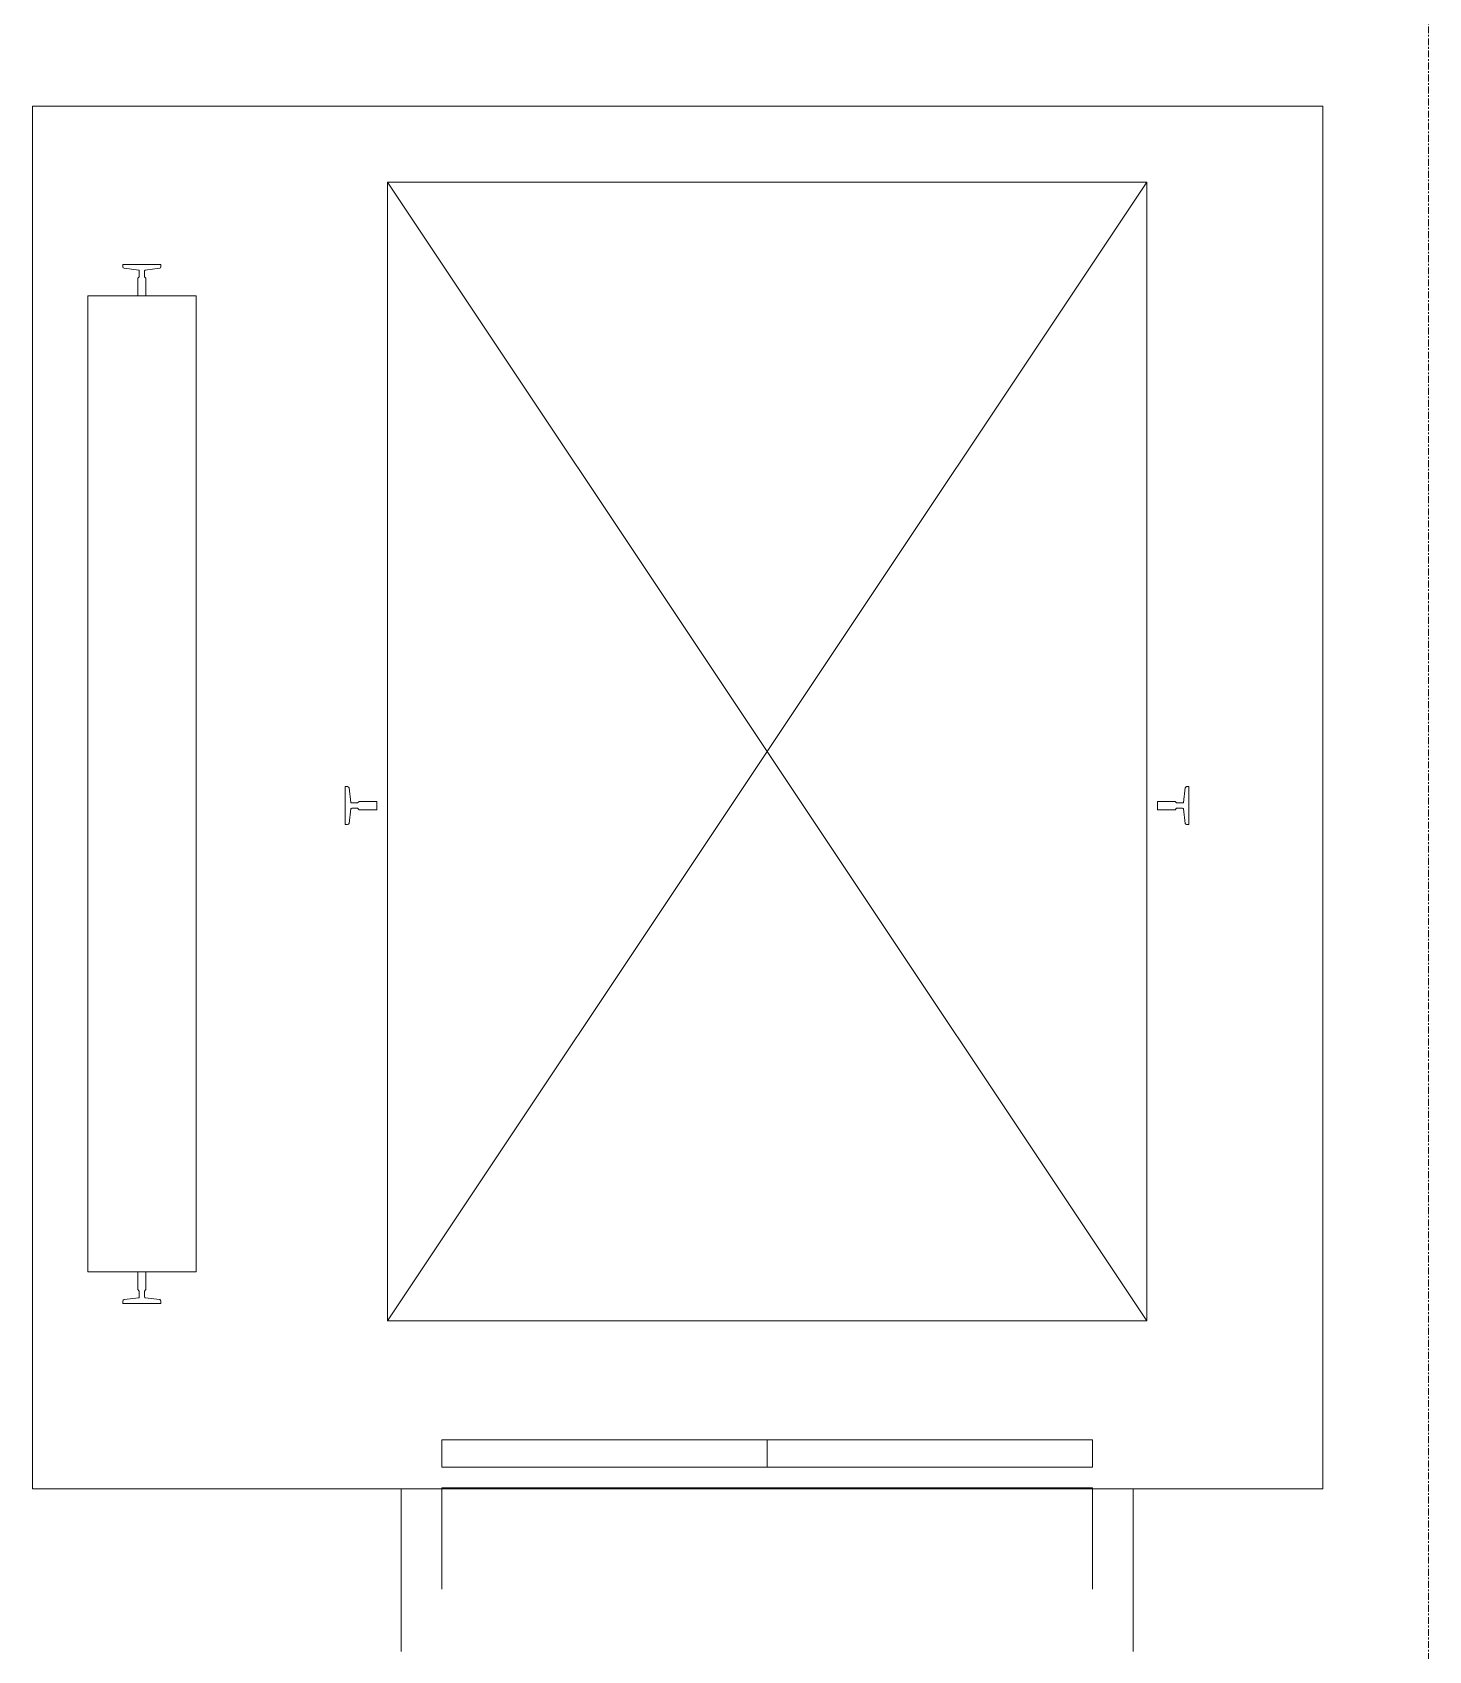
# Model space of a CAD drawing. Header units: millimetres. Extents: x -4948 to 42228, y -4856 to 69378.
# Drawn here: x 2934 to 5509, y 33944 to 36928 of the extents above; entities that cross this region are included whole.
import ezdxf

# ---------------------------------------------------------------- set-up
doc = ezdxf.new("R2010")
doc.units = ezdxf.units.MM
doc.linetypes.add('Линия сетки', pattern=[22.225, 12.7, -3.175, 3.175, -3.175])
for name, color, linetype, lineweight in [('A-DOOR', 31, 'Continuous', 13), ('A-FLOR', 192, 'Continuous', 13), ('A-GENM', 13, 'Continuous', 9), ('Q-SPCQ', 91, 'Continuous', 9), ('S-GRID', 1, 'Continuous', 30)]:
    doc.layers.add(name, color=color, linetype=linetype, lineweight=lineweight)

# ---------------------------------------------------------------- blocks, each defined once
blk = doc.blocks.new('27ELB-RD-AR-0000-BIM_rvt-1-1 этаж отм_ _0_000 лотки')
at = {"layer": 'A-DOOR', "color": 252, "lineweight": 9}
for p, q in [((4288.9, 34332.1), (3688.9, 34332.1)), ((3688.9, 34332.1), (3688.9, 34282.1)), ((4888.9, 34332.1), (4288.9, 34332.1)), ((4288.9, 34282.1), (4288.9, 34332.1)), ((4888.9, 34282.1), (4888.9, 34332.1)), ((3688.9, 34282.1), (4288.9, 34282.1)), ((4288.9, 34282.1), (4888.9, 34282.1)), ((3688.9, 34244.1), (3688.9, 34057.1)), ((4888.9, 34244.1), (3688.9, 34244.1)), ((3688.9, 34242.1), (3688.9, 34196.1)), ((4888.9, 34057.1), (4888.9, 34244.1))]:
    blk.add_line(p, q, dxfattribs=at)
at = {"layer": 'A-FLOR', "color": 252, "lineweight": 9}
for p, q in [((3688.9, 34242.1), (3613.9, 34242.1)), ((3613.9, 34242.1), (3613.9, 33942.1)), ((4963.9, 34242.1), (4888.9, 34242.1)), ((4963.9, 33942.1), (4963.9, 34242.1))]:
    blk.add_line(p, q, dxfattribs=at)
at = {"layer": 'A-GENM', "color": 252}
for p, q in [((3170.9, 36500.1), (3100.9, 36500.1)), ((3100.9, 36500.1), (3100.9, 36495.8)), ((3102.9, 36493.2), (3129.9, 36489.9)), ((3130.9, 36477.3), (3128.3, 36474.7)), ((3128.3, 36474.7), (3128.3, 36442.1)), ((3130.9, 36488.1), (3130.9, 36477.3)), ((3140.8, 36477.3), (3140.8, 36488.1)), ((3143.4, 36474.7), (3140.8, 36477.3)), ((3141.8, 36489.9), (3168.8, 36493.2)), ((3143.4, 36442.1), (3143.4, 36474.7)), ((3170.9, 36495.8), (3170.9, 36500.1)), ((3128.3, 36442.1), (3143.4, 36442.1)), ((3515.2, 35537.1), (3510.9, 35537.1)), ((3510.9, 35537.1), (3510.9, 35467.1)), ((3521.1, 35508), (3517.8, 35535)), ((5060, 35535), (5056.6, 35508)), ((5066.8, 35537.1), (5062.5, 35537.1)), ((5066.8, 35467.1), (5066.8, 35537.1)), ((3517.8, 35469.2), (3521.1, 35496.2)), ((3533.6, 35507), (3522.8, 35507)), ((3522.8, 35497.2), (3533.6, 35497.2)), ((3536.3, 35509.7), (3533.6, 35507)), ((3533.6, 35497.2), (3536.3, 35494.5)), ((3568.9, 35509.7), (3536.3, 35509.7)), ((3536.3, 35494.5), (3568.9, 35494.5)), ((3568.9, 35494.5), (3568.9, 35509.7)), ((5041.5, 35509.7), (5008.9, 35509.7)), ((5008.9, 35509.7), (5008.9, 35494.5)), ((5008.9, 35494.5), (5041.5, 35494.5)), ((5044.1, 35507), (5041.5, 35509.7)), ((5041.5, 35494.5), (5044.1, 35497.2)), ((5054.9, 35507), (5044.1, 35507)), ((5044.1, 35497.2), (5054.9, 35497.2)), ((5056.6, 35496.2), (5060, 35469.2)), ((3510.9, 35467.1), (3515.2, 35467.1)), ((5062.5, 35467.1), (5066.8, 35467.1)), ((3128.3, 34642.1), (3128.3, 34609.5)), ((3143.4, 34642.1), (3128.3, 34642.1)), ((3143.4, 34609.5), (3143.4, 34642.1)), ((3129.9, 34594.3), (3102.9, 34591)), ((3128.3, 34609.5), (3130.9, 34606.8)), ((3130.9, 34606.8), (3130.9, 34596.1)), ((3140.8, 34606.8), (3143.4, 34609.5)), ((3140.8, 34596.1), (3140.8, 34606.8)), ((3168.8, 34591), (3141.8, 34594.3)), ((3100.9, 34588.4), (3100.9, 34584.1)), ((3100.9, 34584.1), (3170.9, 34584.1)), ((3170.9, 34584.1), (3170.9, 34588.4))]:
    blk.add_line(p, q, dxfattribs=at)
for centre, radius, start, end in [((3104, 36496.2), 3.19, 187.8142, 250.1858), ((3128.9, 36488.1), 2.02, 0, 60), ((3142.8, 36488.1), 2.02, 120, 180), ((3167.7, 36496.2), 3.19, 289.8142, 352.1858), ((3514.8, 35533.9), 3.19, 19.8142, 82.1858), ((5063, 35533.9), 3.19, 97.8142, 160.1858), ((3522.8, 35509), 2.02, 210, 270), ((3522.8, 35495.2), 2.02, 90, 150), ((5054.9, 35509), 2.02, 270, 330), ((5054.9, 35495.2), 2.02, 30, 90), ((3514.8, 35470.3), 3.19, 277.8142, 340.1858), ((5063, 35470.3), 3.19, 199.8142, 262.1858), ((3128.9, 34596.1), 2.02, 300, 0), ((3142.8, 34596.1), 2.02, 180, 240), ((3104, 34588), 3.19, 109.8142, 172.1858), ((3167.7, 34588), 3.19, 7.8142, 70.1858)]:
    blk.add_arc(centre, radius, start, end, dxfattribs=at)
at = {"layer": 'Q-SPCQ', "color": 252}
for p, q in [((2933.9, 36792.1), (5313.9, 36792.1)), ((2933.9, 34242.1), (2933.9, 36792.1)), ((2933.9, 34242.1), (2933.9, 36792.1)), ((2933.9, 36792.1), (5313.9, 36792.1)), ((5313.9, 36792.1), (5313.9, 34242.1)), ((5313.9, 36792.1), (5313.9, 34242.1)), ((3588.9, 36652.1), (4988.9, 34552.1)), ((4988.9, 36652.1), (3588.9, 34552.1)), ((3588.9, 36652.1), (3588.9, 34552.1)), ((4988.9, 36652.1), (3588.9, 36652.1)), ((4988.9, 36652.1), (3588.9, 36652.1)), ((3588.9, 36652.1), (3588.9, 34552.1)), ((4988.9, 34552.1), (4988.9, 36652.1)), ((4988.9, 34552.1), (4988.9, 36652.1)), ((3170.9, 36500.1), (3100.9, 36500.1)), ((3100.9, 36500.1), (3100.9, 36495.8)), ((3102.9, 36493.2), (3129.9, 36489.9)), ((3130.9, 36477.3), (3128.3, 36474.7)), ((3128.3, 36474.7), (3128.3, 36442.1)), ((3130.9, 36488.1), (3130.9, 36477.3)), ((3140.8, 36477.3), (3140.8, 36488.1)), ((3143.4, 36474.7), (3140.8, 36477.3)), ((3141.8, 36489.9), (3168.8, 36493.2)), ((3143.4, 36442.1), (3143.4, 36474.7)), ((3170.9, 36495.8), (3170.9, 36500.1)), ((3128.3, 36442.1), (3035.9, 36442.1)), ((3035.9, 36442.1), (3035.9, 34642.1)), ((3128.3, 36442.1), (3143.4, 36442.1)), ((3235.9, 36442.1), (3143.4, 36442.1)), ((3235.9, 34642.1), (3235.9, 36442.1)), ((3515.2, 35537.1), (3510.9, 35537.1)), ((3510.9, 35537.1), (3510.9, 35467.1)), ((3521.1, 35508), (3517.8, 35535)), ((5060, 35535), (5056.6, 35508)), ((5066.8, 35537.1), (5062.5, 35537.1)), ((5066.8, 35467.1), (5066.8, 35537.1)), ((3517.8, 35469.2), (3521.1, 35496.2)), ((3533.6, 35507), (3522.8, 35507)), ((3522.8, 35497.2), (3533.6, 35497.2)), ((3536.3, 35509.7), (3533.6, 35507)), ((3533.6, 35497.2), (3536.3, 35494.5)), ((3568.9, 35509.7), (3536.3, 35509.7)), ((3536.3, 35494.5), (3568.9, 35494.5)), ((3568.9, 35494.5), (3568.9, 35509.7)), ((5041.5, 35509.7), (5008.9, 35509.7)), ((5008.9, 35509.7), (5008.9, 35494.5)), ((5008.9, 35494.5), (5041.5, 35494.5)), ((5044.1, 35507), (5041.5, 35509.7)), ((5041.5, 35494.5), (5044.1, 35497.2)), ((5054.9, 35507), (5044.1, 35507)), ((5044.1, 35497.2), (5054.9, 35497.2)), ((5056.6, 35496.2), (5060, 35469.2)), ((3510.9, 35467.1), (3515.2, 35467.1)), ((5062.5, 35467.1), (5066.8, 35467.1)), ((3035.9, 34642.1), (3128.3, 34642.1)), ((3128.3, 34642.1), (3128.3, 34609.5)), ((3143.4, 34642.1), (3128.3, 34642.1)), ((3143.4, 34609.5), (3143.4, 34642.1)), ((3143.4, 34642.1), (3235.9, 34642.1)), ((3129.9, 34594.3), (3102.9, 34591)), ((3128.3, 34609.5), (3130.9, 34606.8)), ((3130.9, 34606.8), (3130.9, 34596.1)), ((3140.8, 34606.8), (3143.4, 34609.5)), ((3140.8, 34596.1), (3140.8, 34606.8)), ((3168.8, 34591), (3141.8, 34594.3)), ((3100.9, 34588.4), (3100.9, 34584.1)), ((3100.9, 34584.1), (3170.9, 34584.1)), ((3170.9, 34584.1), (3170.9, 34588.4)), ((3588.9, 34552.1), (4988.9, 34552.1)), ((3588.9, 34552.1), (4988.9, 34552.1)), ((5313.9, 34242.1), (2933.9, 34242.1)), ((5313.9, 34242.1), (2933.9, 34242.1))]:
    blk.add_line(p, q, dxfattribs=at)
for centre, radius, start, end in [((3104, 36496.2), 3.19, 187.8142, 250.1858), ((3128.9, 36488.1), 2.02, 0, 60), ((3142.8, 36488.1), 2.02, 120, 180), ((3167.7, 36496.2), 3.19, 289.8142, 352.1858), ((3514.8, 35533.9), 3.19, 19.8142, 82.1858), ((5063, 35533.9), 3.19, 97.8142, 160.1858), ((3522.8, 35509), 2.02, 210, 270), ((3522.8, 35495.2), 2.02, 90, 150), ((5054.9, 35509), 2.02, 270, 330), ((5054.9, 35495.2), 2.02, 30, 90), ((3514.8, 35470.3), 3.19, 277.8142, 340.1858), ((5063, 35470.3), 3.19, 199.8142, 262.1858), ((3128.9, 34596.1), 2.02, 300, 0), ((3142.8, 34596.1), 2.02, 180, 240), ((3104, 34588), 3.19, 109.8142, 172.1858), ((3167.7, 34588), 3.19, 7.8142, 70.1858)]:
    blk.add_arc(centre, radius, start, end, dxfattribs=at)
blk = doc.blocks.new('27ELB-RD-KR2-0000-BIM_rvt-1-1 этаж отм_ _0_000 лотки')
at = {"layer": 'A-FLOR', "color": 252, "lineweight": 15}
for p, q in [((2934.3, 34242.1), (2934.3, 36792.1)), ((2934.3, 36792.1), (5313.9, 36792.1)), ((5313.9, 36792.1), (5313.9, 34242.1)), ((3613.9, 34242.1), (2934.3, 34242.1)), ((5313.9, 34242.1), (4963.9, 34242.1))]:
    blk.add_line(p, q, dxfattribs=at)
at = {"layer": 'S-GRID', "color": 252, "linetype": 'Линия сетки', "lineweight": 9}
blk.add_line((5508.9, -4856.4), (5508.9, 68377.9), dxfattribs=at)

msp = doc.modelspace()

# ---------------------------------------------------------------- block references
at = {"lineweight": 5}
for name in ['27ELB-RD-KR2-0000-BIM_rvt-1-1 этаж отм_ _0_000 лотки', '27ELB-RD-AR-0000-BIM_rvt-1-1 этаж отм_ _0_000 лотки']:
    msp.add_blockref(name, (0, 0), dxfattribs=at)

doc.saveas('drawing.dxf')
